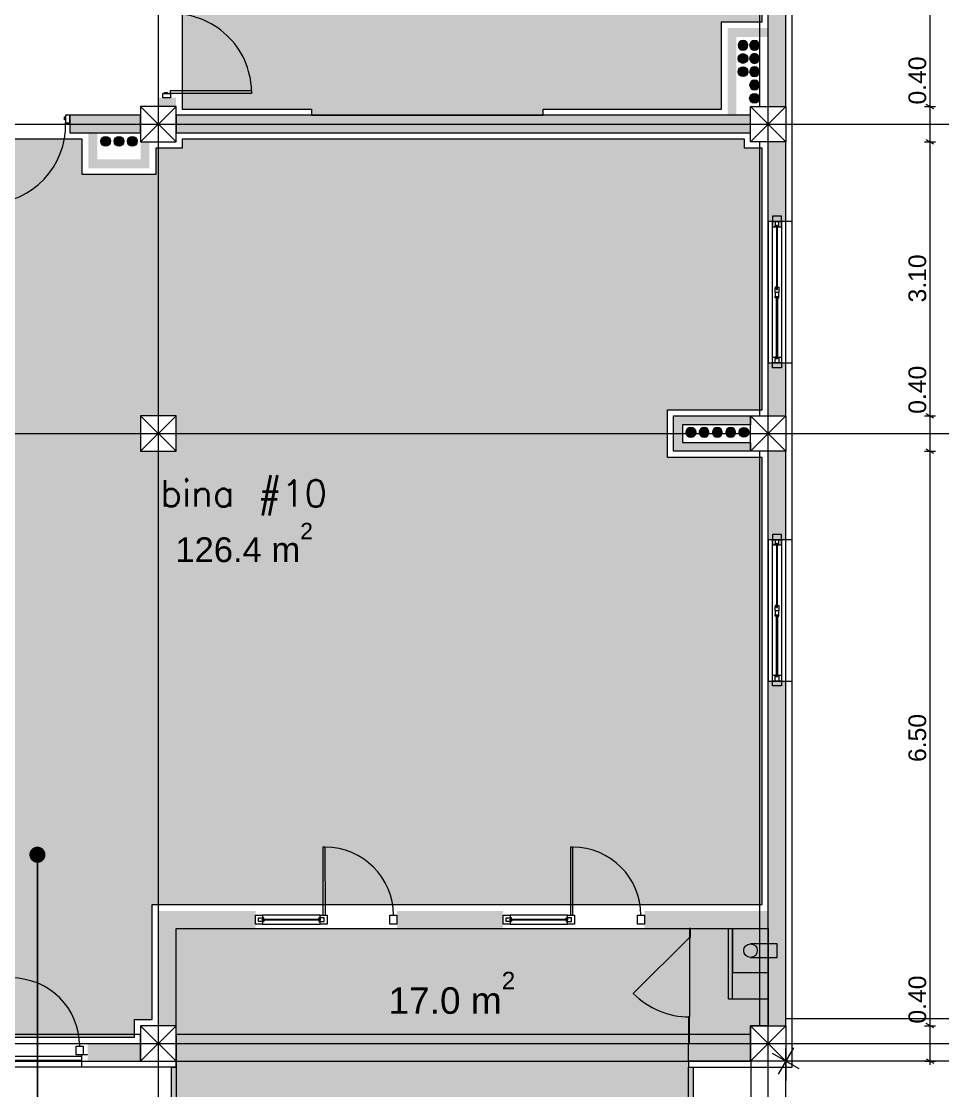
# Model space of a CAD drawing. Header units: millimetres. Extents: x 476244520 to 476657119, y 4620824743 to 4621446928.
# Drawn here: x 476423305 to 476433727, y 4621149259 to 4621161358 of the extents above; entities that cross this region are included whole.
import ezdxf

# ---------------------------------------------------------------- set-up
doc = ezdxf.new("R2010")
doc.units = ezdxf.units.MM
doc.header["$MEASUREMENT"] = 0
for name, color, linetype, lineweight in [('2D Drafting - General_Pen_No__1_Pen_No__7', 7, 'Continuous', 0), ('2D Drafting - General_Pen_No__1_Pen_No__7_Pen_No__7', 7, 'Continuous', 0), ('2D Drafting - General_Pen_No__250_Pen_No__7_Pen_No__250', 7, 'Continuous', 0), ('2D Drafting - General_Pen_No__250_Pen_No__7_Pen_No__7', 7, 'Continuous', 0), ('2D Drafting - General_Pen_No__7_Pen_No__250', 7, 'Continuous', 0), ('2D Drafting - General_Pen_No__7_Pen_No__7_Pen_No__7', 7, 'Continuous', 0), ('Annotation - Text_Pen_No__7_Pen_No__142', 142, 'Continuous', 0), ('Doors_Pen_No__7_Pen_No__7_Pen_No__7', 7, 'Continuous', 0), ('G-Anno-Nplt_Pen_No__142', 142, 'Continuous', 0), ('G-Anno-Nplt_Pen_No__151', 151, 'Continuous', 0), ('G-Anno-Nplt_Pen_No__255', 255, 'Continuous', 0), ('G-Anno-Nplt_Pen_No__4', 7, 'Continuous', 0), ('G-Anno-Nplt_Pen_No__7', 7, 'Continuous', 0), ('gegmebi_Pen_No__1_Pen_No__7', 7, 'Continuous', 0), ('kar-panjara_Pen_No__7_Pen_No__7_Pen_No__7', 7, 'Continuous', 0), ('New_2D Drafting - General_Pen_No__250_Pen_No__7_Pen_No__255', 255, 'Continuous', 0), ('New_2D Drafting - General_Pen_No__2_Pen_No__250', 7, 'Continuous', 0), ('New_reg_nak_Pen_No__250', 7, 'Continuous', 0), ('New_reg_nak_Pen_No__7', 7, 'Continuous', 0), ('New_Structural - Bearing_Pen_No__1', 1, 'Continuous', 0), ('New_Structural - Bearing_Pen_No__250', 7, 'Continuous', 0), ('shaxtebi da milebi_Pen_No__1_Pen_No__1_Pen_No__1', 1, 'Continuous', 0), ('shaxtebi da milebi_Pen_No__5_Pen_No__5_Pen_No__5', 5, 'Continuous', 0), ('zoma_Pen_No__1', 1, 'Continuous', 0), ('zoma_Pen_No__142', 142, 'Continuous', 0), ('zoma_Pen_No__5_Pen_No__5', 5, 'Continuous', 0)]:
    doc.layers.add(name, color=color, linetype=linetype, lineweight=lineweight)
doc.layers.add('shaxtebi da milebi_Pen_No__5_Pen_No__250_Pen_No__252', color=7, linetype='Continuous', lineweight=0, true_color=0x666666)
doc.layers.add('shaxtebi da milebi_Pen_No__5_Pen_No__5_Pen_No__252', color=7, linetype='Continuous', lineweight=0, true_color=0x666666)
doc.layers.add('zoma', color=7, linetype='Continuous')
doc.styles.add('GENERATED_STYLE_1', font='arial.ttf')
doc.styles.add('GENERATED_STYLE_2', font='arial.ttf')
doc.linetypes.add('Break', pattern='A,0,[1,A-4 бѓЎбѓђбѓ®бѓљбѓ\x98 - nikas1.Shx,S=15.679026,R=0,X=0,Y=0],-1975.557214,0', length=1975.557214)
doc.dimstyles.new('GENERATED_STYLE__1', dxfattribs={"dimtxt": 200, "dimasz": 64.421331, "dimexe": 0.18, "dimexo": 3, "dimgap": 0.09, "dimtad": 1, "dimtih": 1, "dimtoh": 1, "dimlfac": 0.001, "dimzin": 0, "dimdsep": 46, "dimtxsty": 'GENERATED_STYLE_2', "dimblk": 'ARROWHEAD_2', "dimblk1": 'ARROWHEAD_2', "dimblk2": 'ARROWHEAD_2', "dimcen": 0.09, "dimclrd": 142, "dimclre": 142, "dimclrt": 142, "dimadec": 0, "dimazin": 0, "dimtfac": 1, "dimtdec": 4, "dimtmove": 0, "dimatfit": 3, "dimfxl": 1, "dimtolj": 1, "dimtzin": 0, "dimarcsym": 0})
doc.dimstyles.new('GENERATED_STYLE__18', dxfattribs={"dimtxt": 0.18, "dimasz": 364.8, "dimexe": 0.18, "dimexo": 0.0625, "dimgap": 0.09, "dimtad": 0, "dimtih": 1, "dimtoh": 1, "dimdec": 4, "dimzin": 0, "dimdsep": 46, "dimcen": 0.09, "dimadec": 0, "dimazin": 0, "dimtfac": 1, "dimtdec": 4, "dimtmove": 0, "dimatfit": 3, "dimldrblk": 'ARROWHEAD_11', "dimfxl": 1, "dimtolj": 1, "dimtzin": 0, "dimarcsym": 0})
doc.dimstyles.new('GENERATED_STYLE__6', dxfattribs={"dimtxt": 500, "dimasz": 228, "dimexe": 0.18, "dimexo": 3, "dimgap": 0.09, "dimtad": 1, "dimlfac": 0.001, "dimzin": 0, "dimdsep": 46, "dimtxsty": 'GENERATED_STYLE_2', "dimblk": 'ARROWHEAD_2', "dimblk1": 'ARROWHEAD_2', "dimblk2": 'ARROWHEAD_2', "dimcen": 0.09, "dimclrd": 1, "dimclre": 1, "dimclrt": 1, "dimadec": 0, "dimazin": 0, "dimtfac": 1, "dimtdec": 4, "dimtmove": 2, "dimatfit": 3, "dimfxl": 1, "dimtolj": 1, "dimtzin": 0, "dimarcsym": 0})
doc.dimstyles.new('GENERATED_STYLE__8', dxfattribs={"dimtxt": 200, "dimasz": 64.421331, "dimexe": 0.18, "dimexo": 3, "dimgap": 0.09, "dimtad": 1, "dimlfac": 0.001, "dimzin": 0, "dimdsep": 46, "dimtxsty": 'GENERATED_STYLE_2', "dimblk": 'ARROWHEAD_2', "dimblk1": 'ARROWHEAD_2', "dimblk2": 'ARROWHEAD_2', "dimcen": 0.09, "dimclrd": 142, "dimclre": 142, "dimclrt": 142, "dimadec": 0, "dimazin": 0, "dimtfac": 1, "dimtdec": 4, "dimtmove": 0, "dimatfit": 3, "dimfxl": 1, "dimtolj": 1, "dimtzin": 0, "dimarcsym": 0})

# ---------------------------------------------------------------- blocks, each defined once
blk = doc.blocks.new('*D62', base_point=(476844527, 4621385791))
at = {"layer": 'zoma_Pen_No__142', "color": 142, "linetype": 'Continuous', "lineweight": 0, "transparency": 16777216}
for p, q in [((476418656, 4621188590), (476418656, 4621188717)), ((476425156, 4621188590), (476425156, 4621188717)), ((476418680, 4621188696), (476418631, 4621188611)), ((476418656, 4621188653), (476425156, 4621188653)), ((476425180, 4621188696), (476425131, 4621188611))]:
    blk.add_line(p, q, dxfattribs=at)
at = {"layer": 'zoma_Pen_No__142', "color": 142, "lineweight": 0, "transparency": 16777216, "char_height": 200, "attachment_point": 7, "style": 'GENERATED_STYLE_2'}
for s, insert in [('\\A1;{\\pql;\\fArial CYR|b0|i0|c204|p34;6.50}', (476421640, 4621188693)), ('\\A1;{\\pql;\\fArial CYR|b0|i0|c204|p34;0.40}', (476424599, 4621188693))]:
    blk.add_mtext(s, dxfattribs=dict(at, insert=insert))
blk = doc.blocks.new('ARROWHEAD_2')
at = {"color": 0, "linetype": 'Continuous', "lineweight": 0}
for p, q in [((-0.378, -0.655), (0.378, 0.655)), ((0, 0), (-1, 0))]:
    blk.add_line(p, q, dxfattribs=at)
blk = doc.blocks.new('*D63', base_point=(476844527, 4621385791))
at = {"layer": 'zoma_Pen_No__142', "color": 142, "linetype": 'Continuous', "lineweight": 0, "transparency": 16777216}
for p, q in [((476425156, 4621188590), (476425156, 4621188717)), ((476425556, 4621188590), (476425556, 4621188717)), ((476425180, 4621188696), (476425131, 4621188611)), ((476425156, 4621188653), (476425556, 4621188653)), ((476425580, 4621188696), (476425531, 4621188611))]:
    blk.add_line(p, q, dxfattribs=at)
blk = doc.blocks.new('*D64', base_point=(476844527, 4621385791))
at = {"layer": 'zoma_Pen_No__142', "color": 142, "linetype": 'Continuous', "lineweight": 0, "transparency": 16777216}
for p, q in [((476425556, 4621188590), (476425556, 4621188717)), ((476432056, 4621188590), (476432056, 4621188717)), ((476425580, 4621188696), (476425531, 4621188611)), ((476425556, 4621188653), (476432056, 4621188653)), ((476432080, 4621188696), (476432031, 4621188611))]:
    blk.add_line(p, q, dxfattribs=at)
at = {"layer": 'zoma_Pen_No__142', "color": 142, "lineweight": 0, "transparency": 16777216, "char_height": 200, "attachment_point": 7, "style": 'GENERATED_STYLE_2'}
for s, insert in [('\\A1;{\\pql;\\fArial CYR|b0|i0|c204|p34;6.50}', (476428540, 4621188693)), ('\\A1;{\\pql;\\fArial CYR|b0|i0|c204|p34;0.40}', (476431499, 4621188693))]:
    blk.add_mtext(s, dxfattribs=dict(at, insert=insert))
blk = doc.blocks.new('*D65', base_point=(476844527, 4621385791))
at = {"layer": 'zoma_Pen_No__142', "color": 142, "linetype": 'Continuous', "lineweight": 0, "transparency": 16777216}
for p, q in [((476432056, 4621188590), (476432056, 4621188717)), ((476432456, 4621188590), (476432456, 4621188717)), ((476432080, 4621188696), (476432031, 4621188611)), ((476432056, 4621188653), (476432456, 4621188653)), ((476432431, 4621188611), (476432480, 4621188696)), ((476432456, 4621188653), (476432497, 4621188653))]:
    blk.add_line(p, q, dxfattribs=at)
blk = doc.blocks.new('*D442', base_point=(476844527, 4621385791))
at = {"layer": 'zoma_Pen_No__142', "color": 142, "linetype": 'Continuous', "lineweight": 0, "transparency": 16777216}
for p, q in [((476418154, 4621127847), (476418154, 4621127974)), ((476424654, 4621127847), (476424654, 4621127974)), ((476418179, 4621127952), (476418130, 4621127868)), ((476418154, 4621127910), (476424654, 4621127910)), ((476424679, 4621127952), (476424630, 4621127868))]:
    blk.add_line(p, q, dxfattribs=at)
at = {"layer": 'zoma_Pen_No__142', "color": 142, "lineweight": 0, "transparency": 16777216, "char_height": 200, "attachment_point": 7, "style": 'GENERATED_STYLE_2'}
for s, insert in [('\\A1;{\\pql;\\fArial CYR|b0|i0|c204|p34;6.50}', (476421138, 4621127950)), ('\\A1;{\\pql;\\fArial CYR|b0|i0|c204|p34;0.40}', (476424098, 4621127950))]:
    blk.add_mtext(s, dxfattribs=dict(at, insert=insert))
blk = doc.blocks.new('*D443', base_point=(476844527, 4621385791))
at = {"layer": 'zoma_Pen_No__142', "color": 142, "linetype": 'Continuous', "lineweight": 0, "transparency": 16777216}
for p, q in [((476424654, 4621127847), (476424654, 4621127974)), ((476425054, 4621127847), (476425054, 4621127974)), ((476424679, 4621127952), (476424630, 4621127868)), ((476424654, 4621127910), (476425054, 4621127910)), ((476425079, 4621127952), (476425030, 4621127868))]:
    blk.add_line(p, q, dxfattribs=at)
blk = doc.blocks.new('*D444', base_point=(476844527, 4621385791))
at = {"layer": 'zoma_Pen_No__142', "color": 142, "linetype": 'Continuous', "lineweight": 0, "transparency": 16777216}
for p, q in [((476425054, 4621127847), (476425054, 4621127974)), ((476431554, 4621127847), (476431554, 4621127974)), ((476425079, 4621127952), (476425030, 4621127868)), ((476425054, 4621127910), (476431554, 4621127910)), ((476431579, 4621127952), (476431530, 4621127868))]:
    blk.add_line(p, q, dxfattribs=at)
at = {"layer": 'zoma_Pen_No__142', "color": 142, "lineweight": 0, "transparency": 16777216, "char_height": 200, "attachment_point": 7, "style": 'GENERATED_STYLE_2'}
for s, insert in [('\\A1;{\\pql;\\fArial CYR|b0|i0|c204|p34;6.50}', (476428038, 4621127950)), ('\\A1;{\\pql;\\fArial CYR|b0|i0|c204|p34;0.40}', (476430998, 4621127950))]:
    blk.add_mtext(s, dxfattribs=dict(at, insert=insert))
blk = doc.blocks.new('*D445', base_point=(476844527, 4621385791))
at = {"layer": 'zoma_Pen_No__142', "color": 142, "linetype": 'Continuous', "lineweight": 0, "transparency": 16777216}
for p, q in [((476431554, 4621127847), (476431554, 4621127974)), ((476431954, 4621127847), (476431954, 4621127974)), ((476431579, 4621127952), (476431530, 4621127868)), ((476431554, 4621127910), (476431954, 4621127910)), ((476431930, 4621127868), (476431979, 4621127952)), ((476431954, 4621127910), (476431996, 4621127910))]:
    blk.add_line(p, q, dxfattribs=at)
blk = doc.blocks.new('*D529', base_point=(476844527, 4621385791))
at = {"layer": 'zoma_Pen_No__142', "color": 142, "linetype": 'Continuous', "lineweight": 0, "transparency": 16777216}
for p, q in [((476433521, 4621166893), (476433648, 4621166893)), ((476433627, 4621166868), (476433542, 4621166917)), ((476433584, 4621166893), (476433584, 4621160393)), ((476433627, 4621160368), (476433542, 4621160417)), ((476433521, 4621160393), (476433648, 4621160393))]:
    blk.add_line(p, q, dxfattribs=at)
at = {"layer": 'zoma_Pen_No__142', "color": 142, "lineweight": 0, "transparency": 16777216, "char_height": 200, "attachment_point": 7, "rotation": 90, "style": 'GENERATED_STYLE_2'}
for s, insert in [('\\A1;{\\pql;\\fArial CYR|b0|i0|c204|p34;6.50}', (476433544, 4621163377)), ('\\A1;{\\pql;\\fArial CYR|b0|i0|c204|p34;0.40}', (476433544, 4621160417))]:
    blk.add_mtext(s, dxfattribs=dict(at, insert=insert))
blk = doc.blocks.new('*D530', base_point=(476844527, 4621385791))
at = {"layer": 'zoma_Pen_No__142', "color": 142, "linetype": 'Continuous', "lineweight": 0, "transparency": 16777216}
for p, q in [((476433627, 4621160368), (476433542, 4621160417)), ((476433521, 4621160393), (476433648, 4621160393)), ((476433584, 4621160393), (476433584, 4621159993)), ((476433521, 4621159993), (476433648, 4621159993)), ((476433627, 4621159968), (476433542, 4621160017))]:
    blk.add_line(p, q, dxfattribs=at)
blk = doc.blocks.new('*D531', base_point=(476844527, 4621385791))
at = {"layer": 'zoma_Pen_No__142', "color": 142, "linetype": 'Continuous', "lineweight": 0, "transparency": 16777216}
for p, q in [((476433521, 4621159993), (476433648, 4621159993)), ((476433627, 4621159968), (476433542, 4621160017)), ((476433584, 4621159993), (476433584, 4621156893)), ((476433521, 4621156893), (476433648, 4621156893)), ((476433627, 4621156868), (476433542, 4621156917))]:
    blk.add_line(p, q, dxfattribs=at)
at = {"layer": 'zoma_Pen_No__142', "color": 142, "lineweight": 0, "transparency": 16777216, "char_height": 200, "attachment_point": 7, "rotation": 90, "style": 'GENERATED_STYLE_2'}
for s, insert in [('\\A1;{\\pql;\\fArial CYR|b0|i0|c204|p34;3.10}', (476433544, 4621158177)), ('\\A1;{\\pql;\\fArial CYR|b0|i0|c204|p34;0.40}', (476433544, 4621156917))]:
    blk.add_mtext(s, dxfattribs=dict(at, insert=insert))
blk = doc.blocks.new('*D532', base_point=(476844527, 4621385791))
at = {"layer": 'zoma_Pen_No__142', "color": 142, "linetype": 'Continuous', "lineweight": 0, "transparency": 16777216}
for p, q in [((476433521, 4621156893), (476433648, 4621156893)), ((476433627, 4621156868), (476433542, 4621156917)), ((476433584, 4621156893), (476433584, 4621156493)), ((476433521, 4621156493), (476433648, 4621156493)), ((476433627, 4621156468), (476433542, 4621156517))]:
    blk.add_line(p, q, dxfattribs=at)
blk = doc.blocks.new('*D533', base_point=(476844527, 4621385791))
at = {"layer": 'zoma_Pen_No__142', "color": 142, "linetype": 'Continuous', "lineweight": 0, "transparency": 16777216}
for p, q in [((476433521, 4621156493), (476433648, 4621156493)), ((476433627, 4621156468), (476433542, 4621156517)), ((476433584, 4621156493), (476433584, 4621149993)), ((476433521, 4621149993), (476433648, 4621149993)), ((476433627, 4621149968), (476433542, 4621150017))]:
    blk.add_line(p, q, dxfattribs=at)
at = {"layer": 'zoma_Pen_No__142', "color": 142, "lineweight": 0, "transparency": 16777216, "char_height": 200, "attachment_point": 7, "rotation": 90, "style": 'GENERATED_STYLE_2'}
for s, insert in [('\\A1;{\\pql;\\fArial CYR|b0|i0|c204|p34;6.50}', (476433544, 4621152977)), ('\\A1;{\\pql;\\fArial CYR|b0|i0|c204|p34;0.40}', (476433544, 4621150017))]:
    blk.add_mtext(s, dxfattribs=dict(at, insert=insert))
blk = doc.blocks.new('*D534', base_point=(476844527, 4621385791))
at = {"layer": 'zoma_Pen_No__142', "color": 142, "linetype": 'Continuous', "lineweight": 0, "transparency": 16777216}
for p, q in [((476433521, 4621149993), (476433648, 4621149993)), ((476433627, 4621149968), (476433542, 4621150017)), ((476433584, 4621149993), (476433584, 4621149593)), ((476433521, 4621149593), (476433648, 4621149593)), ((476433542, 4621149617), (476433627, 4621149568)), ((476433584, 4621149593), (476433584, 4621149551))]:
    blk.add_line(p, q, dxfattribs=at)
blk = doc.blocks.new('*D573', base_point=(476844527, 4621385791))
at = {"layer": 'zoma_Pen_No__1', "color": 1, "linetype": 'Continuous', "lineweight": 0, "transparency": 16777216}
for p, q in [((476432104, 4621149506), (476431804, 4621149679)), ((476431954, 4621149593), (476431954, 4621149740)), ((476432179, 4621149593), (476431729, 4621149593)), ((476431954, 4621143086), (476431954, 4621149593)), ((476431804, 4621143173), (476432104, 4621143000)), ((476432179, 4621143086), (476431729, 4621143086)), ((476431954, 4621142940), (476431954, 4621143086))]:
    blk.add_line(p, q, dxfattribs=at)
at = {"layer": 'zoma_Pen_No__1', "color": 1, "lineweight": 0, "transparency": 16777216, "insert": (476431854, 4621143554), "char_height": 500, "attachment_point": 7, "rotation": 90, "style": 'GENERATED_STYLE_2'}
blk.add_mtext('\\A1;{\\pql;\\fArial CYR|b0|i0|c204|p34;46.49}', dxfattribs=at)
blk = doc.blocks.new('*D576', base_point=(476844527, 4621385791))
at = {"layer": 'zoma_Pen_No__1', "color": 1, "linetype": 'Continuous', "lineweight": 0, "transparency": 16777216}
for p, q in [((476431954, 4621149818), (476431954, 4621149368)), ((476440529, 4621149818), (476440529, 4621149368)), ((476432041, 4621149743), (476431868, 4621149443)), ((476440442, 4621149443), (476440615, 4621149743)), ((476431954, 4621149593), (476431808, 4621149593)), ((476440529, 4621149593), (476431954, 4621149593)), ((476440675, 4621149593), (476440529, 4621149593))]:
    blk.add_line(p, q, dxfattribs=at)
at = {"layer": 'zoma_Pen_No__1', "color": 1, "lineweight": 0, "transparency": 16777216, "insert": (476437221, 4621149693), "char_height": 500, "attachment_point": 7, "style": 'GENERATED_STYLE_2'}
blk.add_mtext('\\A1;{\\pql;\\fArial CYR|b0|i0|c204|p34;59.10}', dxfattribs=at)
blk = doc.blocks.new('ARROWHEAD_11')
at = {"color": 0, "linetype": 'Continuous', "lineweight": 0}
blk.add_line((0, 0), (-1, 0), dxfattribs=at)
at = {"color": 0, "linetype": 'Continuous', "lineweight": 0, "const_width": 0.25, "flags": 128}
blk.add_lwpolyline([(-0.125, 0, 1), (0.125, 0, 1)], format="xyb", close=True, dxfattribs=at)

msp = doc.modelspace()

# ---------------------------------------------------------------- hatches: boundary and pattern name
at = {"layer": '2D Drafting - General_Pen_No__250_Pen_No__7_Pen_No__7', "linetype": 'Continuous', "lineweight": 0}
for points in [[(476431754.207, 4621166892.829), (476431954.207, 4621166892.829), (476431954.207, 4621160392.829), (476431754.207, 4621160392.829)], [(476431294.486, 4621161283.016), (476431294.486, 4621160296.086), (476431394.486, 4621160296.086), (476431394.486, 4621161182.829), (476431754.207, 4621161182.829), (476431754.207, 4621161283.016)], [(476425054.207, 4621160492.829), (476425054.207, 4621160392.829), (476424854.207, 4621160392.829), (476424854.207, 4621160492.829)], [(476424654.207, 4621160096.086), (476424654.207, 4621160296.086), (476423854.207, 4621160296.086), (476423854.207, 4621160096.086)], [(476431554.207, 4621160096.086), (476431554.207, 4621160296.086), (476425054.207, 4621160296.086), (476425054.207, 4621160096.086)], [(476424064.019, 4621159696.086), (476424654.207, 4621159696.086), (476424754.136, 4621159696.086), (476424754.136, 4621159992.829), (476424654.207, 4621159992.829), (476424654.207, 4621159796.086), (476424164.207, 4621159796.086), (476424164.207, 4621160096.086), (476424064.019, 4621160096.086)], [(476431754.207, 4621159992.829), (476431754.207, 4621159093.083), (476431954.207, 4621159093.083), (476431954.207, 4621159992.829)], [(476431754.207, 4621157493.082), (476431754.207, 4621156892.829), (476431954.207, 4621156892.829), (476431954.207, 4621157493.082)], [(476430784.207, 4621156892.829), (476431554.207, 4621156892.829), (476431554.207, 4621156793.13), (476430784.207, 4621156793.13), (476430784.207, 4621156592.829), (476431554.207, 4621156592.829), (476431554.207, 4621156492.829), (476430784.207, 4621156492.829), (476430684.019, 4621156492.829), (476430684.019, 4621156892.829)], [(476431754.207, 4621156492.829), (476431954.207, 4621156492.829), (476431954.207, 4621155492.829), (476431754.207, 4621155492.829)], [(476431754.207, 4621153892.827), (476431954.207, 4621153892.827), (476431954.207, 4621149992.829), (476431754.207, 4621149992.829)], [(476424854.207, 4621151292.829), (476425054.207, 4621151292.829), (476425054.207, 4621149992.829), (476424854.207, 4621149992.829)], [(476425054.207, 4621151092.829), (476425953.911, 4621151092.829), (476425953.911, 4621151292.829), (476425054.207, 4621151292.829)], [(476428754.207, 4621151092.829), (476427553.92, 4621151092.829), (476427553.92, 4621151292.829), (476428754.207, 4621151292.829)], [(476431754.207, 4621151092.829), (476430354.203, 4621151092.829), (476430354.203, 4621151292.829), (476431754.207, 4621151292.829)], [(476430864.219, 4621151092.829), (476430864.219, 4621150992.824), (476430874.219, 4621150992.824), (476430874.219, 4621151092.829)], [(476430854.207, 4621150092.825), (476430854.207, 4621149792.829), (476430864.207, 4621149792.829), (476430864.207, 4621150092.825)], [(476424054.217, 4621149592.829), (476424054.217, 4621149792.829), (476424654.207, 4621149792.829), (476424654.207, 4621149592.829)], [(476431554.207, 4621149592.829), (476430854.206, 4621149592.829), (476430854.206, 4621149792.829), (476431554.207, 4621149792.829)]]:
    msp.add_hatch(color=7, dxfattribs=at).paths.add_polyline_path(points)
at = {"layer": 'G-Anno-Nplt_Pen_No__151', "linetype": 'Continuous', "lineweight": 0, "true_color": 0x1f2f3f}
msp.add_hatch(color=169, dxfattribs=at).paths.add_polyline_path([(476425124.207, 4621166822.829), (476425124.207, 4621160366.086), (476426585.533, 4621160366.086), (476426585.533, 4621160296.086), (476429209.947, 4621160296.086), (476429209.947, 4621160366.086), (476431224.486, 4621160366.086), (476431224.486, 4621161353.016), (476431684.207, 4621161353.016), (476431684.207, 4621165922.829), (476428184.026, 4621165922.829), (476428184.026, 4621167022.829), (476425124.207, 4621167022.829)])
h = msp.add_hatch(color=169, dxfattribs=at)
h.paths.add_polyline_path([(476418054.207, 4621155352.04), (476418124.207, 4621155352.04), (476418124.207, 4621150062.829), (476418224.207, 4621150062.829), (476418224.207, 4621149862.829), (476424584.207, 4621149862.829), (476424584.207, 4621150062.829), (476424784.207, 4621150062.829), (476424784.207, 4621151362.829), (476431684.207, 4621151362.829), (476431684.207, 4621156422.828), (476430614.019, 4621156422.828), (476430614.019, 4621156962.829), (476431684.207, 4621156962.829), (476431684.207, 4621159922.829), (476431484.207, 4621159922.829), (476431484.207, 4621160026.086), (476425124.207, 4621160026.086), (476425124.207, 4621159922.829), (476424824.137, 4621159922.829), (476424824.137, 4621159626.086), (476423994.019, 4621159626.086), (476423994.019, 4621160026.086), (476420800.56, 4621160026.086), (476420800.56, 4621160096.086), (476419044.395, 4621160096.086), (476419044.395, 4621159696.086), (476418054.207, 4621159696.086), (476418054.207, 4621156892.829), (476418154.207, 4621156892.829), (476418154.207, 4621156492.829), (476418054.207, 4621156492.829)])
h.paths.add_polyline_path([(476424654.207, 4621156492.829), (476425054.207, 4621156492.829), (476425054.207, 4621156892.829), (476424654.207, 4621156892.829)], flags=0)
at = {"layer": 'G-Anno-Nplt_Pen_No__255', "linetype": 'Continuous', "lineweight": 0, "true_color": 0x3f3f3f}
msp.add_hatch(color=250, dxfattribs=at).paths.add_polyline_path([(476425004.207, 4621148392.845), (476425004.207, 4621149522.829), (476425054.207, 4621149522.829), (476425054.207, 4621151092.829), (476431754.207, 4621151092.829), (476431754.207, 4621149992.829), (476431554.207, 4621149992.829), (476431554.207, 4621149592.829), (476430904.207, 4621149592.829), (476430854.207, 4621149592.829), (476430854.207, 4621149522.839), (476430904.207, 4621149522.839), (476430904.207, 4621148392.895)])
at = {"layer": 'New_2D Drafting - General_Pen_No__250_Pen_No__7_Pen_No__255', "linetype": 'Continuous', "lineweight": 0}
for points in [[(476431754.207, 4621151092.829), (476431304.207, 4621151092.829), (476431304.207, 4621150292.829), (476431754.207, 4621150292.829)], [(476431354.212, 4621151092.829), (476431354.216, 4621150592.829), (476431754.212, 4621150592.832), (476431754.21, 4621150765.817), (476431854.213, 4621150765.818), (476431854.212, 4621150919.844), (476431754.209, 4621150919.843), (476431754.207, 4621151092.832)]]:
    msp.add_hatch(color=255, dxfattribs=at).paths.add_polyline_path(points)
at = {"layer": 'shaxtebi da milebi_Pen_No__1_Pen_No__1_Pen_No__1', "linetype": 'Continuous', "lineweight": 0}
for points in [[(476431599.207, 4621160542.829, 1), (476431599.207, 4621160432.829, 1)], [(476424504.207, 4621160001.087, 1), (476424614.207, 4621160001.087, 1)], [(476431424.207, 4621156707.705, 1), (476431534.207, 4621156707.705, 1)]]:
    msp.add_hatch(color=1, dxfattribs=at).paths.add_polyline_path(points)
at = {"layer": 'shaxtebi da milebi_Pen_No__5_Pen_No__5_Pen_No__252', "linetype": 'Continuous', "lineweight": 0, "true_color": 0x666666}
for points in [[(476431469.207, 4621160992.606, -1), (476431469.207, 4621160882.606, -1)], [(476431469.207, 4621160842.606, -1), (476431469.207, 4621160732.606, -1)], [(476430934.207, 4621156707.705, -1), (476430824.207, 4621156707.705, -1)]]:
    msp.add_hatch(color=251, dxfattribs=at).paths.add_polyline_path(points)
at = {"layer": 'shaxtebi da milebi_Pen_No__5_Pen_No__5_Pen_No__5', "linetype": 'Continuous', "lineweight": 0}
for points in [[(476431414.207, 4621161087.829, 1), (476431524.207, 4621161087.829, 1)], [(476431544.207, 4621161087.829, 1), (476431654.207, 4621161087.829, 1)], [(476431544.207, 4621160937.829, 1), (476431654.207, 4621160937.829, 1)], [(476431544.207, 4621160787.829, 1), (476431654.207, 4621160787.829, 1)], [(476431544.207, 4621160637.829, 1), (476431654.207, 4621160637.829, 1)], [(476424204.207, 4621160001.087, -1), (476424314.207, 4621160001.087, -1)], [(476424354.207, 4621160001.087, -1), (476424464.207, 4621160001.087, -1)], [(476430974.207, 4621156707.705, 1), (476431084.207, 4621156707.705, 1)], [(476431124.207, 4621156707.705, 1), (476431234.207, 4621156707.705, 1)], [(476431274.207, 4621156707.705, 1), (476431384.207, 4621156707.705, 1)]]:
    msp.add_hatch(color=5, dxfattribs=at).paths.add_polyline_path(points)

# ---------------------------------------------------------------- linework, layer by layer
at = {"layer": '2D Drafting - General_Pen_No__1_Pen_No__7', "color": 7, "linetype": 'Continuous', "lineweight": 0}
for p, q in [((476425054.207, 4621159992.829), (476424654.207, 4621160392.829)), ((476424654.207, 4621159992.829), (476425054.207, 4621160392.829)), ((476431954.207, 4621159992.829), (476431554.207, 4621160392.829)), ((476431554.207, 4621159992.829), (476431954.207, 4621160392.829)), ((476425054.207, 4621156492.829), (476424654.207, 4621156892.829)), ((476424654.207, 4621156492.829), (476425054.207, 4621156892.829)), ((476431954.207, 4621156492.829), (476431554.207, 4621156892.829)), ((476431554.207, 4621156492.829), (476431954.207, 4621156892.829)), ((476425054.207, 4621149592.829), (476424654.207, 4621149992.829)), ((476424654.207, 4621149592.829), (476425054.207, 4621149992.829)), ((476431954.207, 4621149592.829), (476431554.207, 4621149992.829)), ((476431554.207, 4621149592.829), (476431954.207, 4621149992.829))]:
    msp.add_line(p, q, dxfattribs=at)
at = {"layer": '2D Drafting - General_Pen_No__1_Pen_No__7', "color": 7, "linetype": 'Continuous', "lineweight": 0, "flags": 128}
for points in [[(476431954.207, 4621160392.829), (476431954.207, 4621166892.829), (476431654.207, 4621166892.829), (476431654.207, 4621160392.829)], [(476424654.207, 4621159992.829), (476425054.207, 4621159992.829), (476425054.207, 4621160392.829), (476424654.207, 4621160392.829)], [(476431954.207, 4621159992.829), (476431554.207, 4621159992.829), (476431554.207, 4621160392.829), (476431954.207, 4621160392.829)], [(476431954.207, 4621156892.829), (476431954.207, 4621159992.829), (476431654.207, 4621159992.829), (476431654.207, 4621156892.829)], [(476424654.207, 4621156492.829), (476425054.207, 4621156492.829), (476425054.207, 4621156892.829), (476424654.207, 4621156892.829)], [(476431954.207, 4621156492.829), (476431554.207, 4621156492.829), (476431554.207, 4621156892.829), (476431954.207, 4621156892.829)], [(476431954.207, 4621149992.829), (476431954.207, 4621156492.829), (476431654.207, 4621156492.829), (476431654.207, 4621149992.829)], [(476424654.207, 4621149592.829), (476425054.207, 4621149592.829), (476425054.207, 4621149992.829), (476424654.207, 4621149992.829)], [(476431954.207, 4621149592.829), (476431554.207, 4621149592.829), (476431554.207, 4621149992.829), (476431954.207, 4621149992.829)], [(476418154.207, 4621149592.829), (476424654.207, 4621149592.829), (476424654.207, 4621149892.829), (476418154.207, 4621149892.829)], [(476425054.207, 4621149592.829), (476431554.207, 4621149592.829), (476431554.207, 4621149892.829), (476425054.207, 4621149892.829)]]:
    msp.add_lwpolyline(points, close=True, dxfattribs=at)
at = {"layer": '2D Drafting - General_Pen_No__1_Pen_No__7_Pen_No__7', "color": 7, "linetype": 'Continuous', "lineweight": 0}
for centre, start, end in [((476425015.959, 4621160550.551), 1.603806, 91.603806), ((476422911.929, 4621160186.42), 271.603806, 1.603806)]:
    msp.add_arc(centre, 893.239, start, end, dxfattribs=at)
at = {"layer": '2D Drafting - General_Pen_No__250_Pen_No__7_Pen_No__250', "color": 7, "linetype": 'Continuous', "lineweight": 0, "flags": 128}
for points in [[(476430784.207, 4621156892.829), (476431554.207, 4621156892.829), (476431554.207, 4621156793.13), (476430784.207, 4621156793.13), (476430784.207, 4621156592.829), (476431554.207, 4621156592.829), (476431554.207, 4621156492.829), (476430784.207, 4621156492.829), (476430684.019, 4621156492.829), (476430684.019, 4621156892.829)], [(476430864.219, 4621151092.829), (476430864.219, 4621150992.824), (476430874.219, 4621150992.824), (476430874.219, 4621151092.829)], [(476430854.207, 4621150092.825), (476430854.207, 4621149792.829), (476430864.207, 4621149792.829), (476430864.207, 4621150092.825)], [(476431554.207, 4621149592.829), (476430854.206, 4621149592.829), (476430854.206, 4621149792.829), (476431554.207, 4621149792.829)]]:
    msp.add_lwpolyline(points, close=True, dxfattribs=at)
at = {"layer": '2D Drafting - General_Pen_No__250_Pen_No__7_Pen_No__7', "color": 7, "linetype": 'Continuous', "lineweight": 0, "flags": 128}
for points in [[(476424654.207, 4621160096.086), (476424654.207, 4621160296.086), (476423854.207, 4621160296.086), (476423854.207, 4621160096.086)], [(476431554.207, 4621160096.086), (476431554.207, 4621160296.086), (476425054.207, 4621160296.086), (476425054.207, 4621160096.086)]]:
    msp.add_lwpolyline(points, close=True, dxfattribs=at)
at = {"layer": '2D Drafting - General_Pen_No__7_Pen_No__250', "color": 7, "linetype": 'Continuous', "lineweight": 0, "flags": 128}
msp.add_lwpolyline([(476424054.217, 4621149663.151), (476423984.202, 4621149663.153), (476423984.209, 4621149523.024)], dxfattribs=at)
at = {"layer": '2D Drafting - General_Pen_No__7_Pen_No__7_Pen_No__7', "color": 7, "linetype": 'Continuous', "lineweight": 0, "flags": 128}
for points in [[(476426033.92, 4621151142.743), (476426683.92, 4621151142.771), (476426683.916, 4621151242.711), (476426033.916, 4621151242.682)], [(476428834.207, 4621151142.866), (476429484.207, 4621151142.895), (476429484.203, 4621151242.834), (476428834.203, 4621151242.806)]]:
    msp.add_lwpolyline(points, close=True, dxfattribs=at)
at = {"layer": '2D Drafting - General_Pen_No__7_Pen_No__7_Pen_No__7', "color": 7, "linetype": 'Continuous', "lineweight": 0}
for centre in [(476426743.604, 4621151242.724), (476429543.892, 4621151242.847), (476423193.889, 4621149763.085)]:
    msp.add_arc(centre, 770.311, 0.005711, 90.0025313, dxfattribs=at)
at = {"layer": 'Doors_Pen_No__7_Pen_No__7_Pen_No__7', "color": 7, "linetype": 'Continuous', "lineweight": 0, "flags": 128}
for points in [[(476424906.293, 4621160492.829), (476424906.293, 4621160542.217), (476424990.959, 4621160542.217), (476424990.959, 4621160492.829)], [(476424924.293, 4621160542.217), (476424924.293, 4621160553.329), (476424957.626, 4621160553.329), (476424957.626, 4621160542.217)], [(476424990.959, 4621160542.217), (476424990.959, 4621160575.551), (476425908.848, 4621160575.551), (476425908.848, 4621160542.217)], [(476423793.707, 4621160278.086), (476423804.818, 4621160278.086), (476423804.818, 4621160244.753), (476423793.707, 4621160244.753)], [(476423854.207, 4621160296.086), (476423804.818, 4621160296.086), (476423804.818, 4621160211.42), (476423854.207, 4621160211.42)], [(476426716.938, 4621151242.722), (476426743.604, 4621151242.724), (476426743.57, 4621152013.035), (476426716.904, 4621152013.034)], [(476429517.225, 4621151242.846), (476429543.892, 4621151242.847), (476429543.858, 4621152013.158), (476429517.191, 4621152013.157)]]:
    msp.add_lwpolyline(points, close=True, dxfattribs=at)
at = {"layer": 'G-Anno-Nplt_Pen_No__4', "color": 7, "linetype": 'Continuous', "lineweight": 0, "flags": 128}
for points in [[(476425124.207, 4621166822.829), (476425124.207, 4621160366.086), (476426585.533, 4621160366.086), (476426585.533, 4621160296.086), (476429209.947, 4621160296.086), (476429209.947, 4621160366.086), (476431224.486, 4621160366.086), (476431224.486, 4621161353.016), (476431684.207, 4621161353.016), (476431684.207, 4621165922.829), (476428184.026, 4621165922.829), (476428184.026, 4621167022.829), (476425124.207, 4621167022.829)], [(476424654.207, 4621156492.829), (476425054.207, 4621156492.829), (476425054.207, 4621156892.829), (476424654.207, 4621156892.829)], [(476425004.207, 4621148392.845), (476425004.207, 4621149522.829), (476425054.207, 4621149522.829), (476425054.207, 4621151092.829), (476431754.207, 4621151092.829), (476431754.207, 4621149992.829), (476431554.207, 4621149992.829), (476431554.207, 4621149592.829), (476430904.207, 4621149592.829), (476430854.207, 4621149592.829), (476430854.207, 4621149522.839), (476430904.207, 4621149522.839), (476430904.207, 4621148392.895)]]:
    msp.add_lwpolyline(points, close=True, dxfattribs=at)
msp.add_lwpolyline([(476418224.207, 4621149862.829), (476424584.207, 4621149862.829), (476424584.207, 4621150062.829), (476424784.207, 4621150062.829), (476424784.207, 4621151362.829), (476431684.207, 4621151362.829), (476431684.207, 4621156422.828), (476430614.019, 4621156422.828), (476430614.019, 4621156962.829), (476431684.207, 4621156962.829), (476431684.207, 4621159922.829), (476431484.207, 4621159922.829), (476431484.207, 4621160026.086), (476425124.207, 4621160026.086), (476425124.207, 4621159922.829), (476424824.137, 4621159922.829), (476424824.137, 4621159626.086), (476423994.019, 4621159626.086), (476423994.019, 4621160026.086), (476420800.56, 4621160026.086)], dxfattribs=at)
at = {"layer": 'gegmebi_Pen_No__1_Pen_No__7', "color": 7, "linetype": 'Continuous', "lineweight": 0, "flags": 128}
for points in [[(476431754.21, 4621150765.817), (476431754.212, 4621150592.832), (476431354.216, 4621150592.829), (476431354.212, 4621151092.829), (476431754.207, 4621151092.832), (476431754.209, 4621150919.843)], [(476431554.212, 4621150765.816), (476431854.213, 4621150765.818), (476431854.212, 4621150919.844), (476431554.21, 4621150919.842)]]:
    msp.add_lwpolyline(points, dxfattribs=at)
at = {"layer": 'kar-panjara_Pen_No__7_Pen_No__7_Pen_No__7', "color": 7, "linetype": 'Continuous', "lineweight": 0, "flags": 128}
for points in [[(476431904.255, 4621159033.409), (476431904.255, 4621159153.409), (476431804.255, 4621159153.409), (476431804.255, 4621159033.409)], [(476431804.256, 4621157493.082), (476431804.312, 4621159093.083), (476431904.256, 4621159093.083), (476431904.201, 4621157493.082)], [(476431834.371, 4621159093.083), (476431834.371, 4621159048.083), (476431849.371, 4621159048.083), (476431859.371, 4621159048.083), (476431859.371, 4621159033.409), (476431874.371, 4621159033.409), (476431874.371, 4621159093.083)], [(476431834.371, 4621159033.409), (476431834.371, 4621159048.083), (476431849.371, 4621159048.083), (476431849.371, 4621159033.409)], [(476431849.371, 4621159048.083), (476431849.371, 4621158324.243), (476431859.371, 4621158324.243), (476431859.371, 4621159048.083)], [(476431834.371, 4621158288.512), (476431834.371, 4621158333.512), (476431849.371, 4621158333.512), (476431859.371, 4621158333.512), (476431859.371, 4621158348.512), (476431874.371, 4621158348.512), (476431874.371, 4621158288.512)], [(476431834.371, 4621158348.512), (476431834.371, 4621158333.512), (476431849.371, 4621158333.512), (476431849.371, 4621158348.512)], [(476431834.371, 4621158288.512), (476431834.371, 4621158243.512), (476431849.371, 4621158243.512), (476431859.371, 4621158243.512), (476431859.371, 4621158228.512), (476431874.371, 4621158228.512), (476431874.371, 4621158288.512)], [(476431834.371, 4621158228.512), (476431834.371, 4621158243.512), (476431849.371, 4621158243.512), (476431849.371, 4621158228.512)], [(476431849.371, 4621157543.512), (476431849.371, 4621158243.512), (476431859.371, 4621158243.512), (476431859.371, 4621157543.512)], [(476431904.255, 4621157558.512), (476431904.255, 4621157438.512), (476431804.255, 4621157438.512), (476431804.255, 4621157558.512)], [(476431834.371, 4621157493.082), (476431834.371, 4621157543.512), (476431849.371, 4621157543.512), (476431859.371, 4621157543.512), (476431859.371, 4621157558.512), (476431874.371, 4621157558.512), (476431874.371, 4621157493.082)], [(476431834.371, 4621157558.512), (476431834.371, 4621157543.512), (476431849.371, 4621157543.512), (476431849.371, 4621157558.512)], [(476431904.255, 4621155433.154), (476431904.255, 4621155553.154), (476431804.255, 4621155553.154), (476431804.255, 4621155433.154)], [(476431804.256, 4621153892.827), (476431804.312, 4621155492.829), (476431904.256, 4621155492.829), (476431904.201, 4621153892.827)], [(476431834.371, 4621155492.829), (476431834.371, 4621155447.829), (476431849.371, 4621155447.829), (476431859.371, 4621155447.829), (476431859.371, 4621155433.154), (476431874.371, 4621155433.154), (476431874.371, 4621155492.829)], [(476431834.371, 4621155433.154), (476431834.371, 4621155447.829), (476431849.371, 4621155447.829), (476431849.371, 4621155433.154)], [(476431849.371, 4621155447.829), (476431849.371, 4621154723.988), (476431859.371, 4621154723.988), (476431859.371, 4621155447.829)], [(476431834.371, 4621154688.257), (476431834.371, 4621154733.257), (476431849.371, 4621154733.257), (476431859.371, 4621154733.257), (476431859.371, 4621154748.257), (476431874.371, 4621154748.257), (476431874.371, 4621154688.257)], [(476431834.371, 4621154748.257), (476431834.371, 4621154733.257), (476431849.371, 4621154733.257), (476431849.371, 4621154748.257)], [(476431834.371, 4621154688.257), (476431834.371, 4621154643.257), (476431849.371, 4621154643.257), (476431859.371, 4621154643.257), (476431859.371, 4621154628.257), (476431874.371, 4621154628.257), (476431874.371, 4621154688.257)], [(476431834.371, 4621154628.257), (476431834.371, 4621154643.257), (476431849.371, 4621154643.257), (476431849.371, 4621154628.257)], [(476431849.371, 4621153943.257), (476431849.371, 4621154643.257), (476431859.371, 4621154643.257), (476431859.371, 4621153943.257)], [(476431904.255, 4621153958.257), (476431904.255, 4621153838.257), (476431804.255, 4621153838.257), (476431804.255, 4621153958.257)], [(476431834.371, 4621153892.827), (476431834.371, 4621153943.257), (476431849.371, 4621153943.257), (476431859.371, 4621153943.257), (476431859.371, 4621153958.257), (476431874.371, 4621153958.257), (476431874.371, 4621153892.827)], [(476431834.371, 4621153958.257), (476431834.371, 4621153943.257), (476431849.371, 4621153943.257), (476431849.371, 4621153958.257)], [(476426033.92, 4621151142.743), (476425953.92, 4621151142.739), (476425953.916, 4621151242.739), (476426033.916, 4621151242.743)], [(476425988.917, 4621151212.68), (476426033.917, 4621151212.682), (476426033.918, 4621151197.682), (476426033.918, 4621151187.682), (476426048.918, 4621151187.682), (476426048.919, 4621151172.682), (476425988.919, 4621151172.68)], [(476426048.917, 4621151212.682), (476426033.917, 4621151212.682), (476426033.918, 4621151197.682), (476426048.918, 4621151197.682)], [(476426668.917, 4621151212.71), (476426683.917, 4621151212.711), (476426683.918, 4621151197.711), (476426668.918, 4621151197.71)], [(476426728.917, 4621151212.713), (476426683.917, 4621151212.711), (476426683.918, 4621151197.711), (476426683.918, 4621151187.711), (476426668.918, 4621151187.71), (476426668.919, 4621151172.71), (476426728.919, 4621151172.713)], [(476426763.92, 4621151142.714), (476426683.92, 4621151142.711), (476426683.916, 4621151242.711), (476426763.916, 4621151242.714)], [(476427553.92, 4621151142.792), (476427473.92, 4621151142.788), (476427473.916, 4621151242.788), (476427553.916, 4621151242.792)], [(476428834.207, 4621151142.866), (476428754.207, 4621151142.863), (476428754.203, 4621151242.863), (476428834.203, 4621151242.866)], [(476428789.204, 4621151212.804), (476428834.204, 4621151212.806), (476428834.205, 4621151197.806), (476428834.205, 4621151187.806), (476428849.205, 4621151187.806), (476428849.206, 4621151172.806), (476428789.206, 4621151172.804)], [(476428849.204, 4621151212.806), (476428834.204, 4621151212.806), (476428834.205, 4621151197.806), (476428849.205, 4621151197.806)], [(476429469.204, 4621151212.834), (476429484.204, 4621151212.834), (476429484.205, 4621151197.834), (476429469.205, 4621151197.834)], [(476429529.204, 4621151212.836), (476429484.204, 4621151212.834), (476429484.205, 4621151197.834), (476429484.205, 4621151187.834), (476429469.205, 4621151187.834), (476429469.206, 4621151172.834), (476429529.206, 4621151172.836)], [(476429564.207, 4621151142.838), (476429484.207, 4621151142.834), (476429484.203, 4621151242.834), (476429564.203, 4621151242.838)], [(476430354.207, 4621151142.915), (476430274.207, 4621151142.912), (476430274.203, 4621151242.912), (476430354.203, 4621151242.915)], [(476426033.918, 4621151197.682), (476426683.918, 4621151197.711), (476426683.918, 4621151187.711), (476426033.918, 4621151187.682)], [(476428834.205, 4621151197.806), (476429484.205, 4621151197.834), (476429484.205, 4621151187.834), (476428834.205, 4621151187.806)], [(476424004.204, 4621149663.153), (476423924.204, 4621149663.149), (476423924.2, 4621149763.149), (476424004.2, 4621149763.153)]]:
    msp.add_lwpolyline(points, close=True, dxfattribs=at)
at = {"layer": 'New_reg_nak_Pen_No__250', "color": 7, "linetype": 'Continuous', "lineweight": 0}
for p, q in [((476431349.685, 4621150292.829), (476431349.685, 4621151092.829)), ((476430864.207, 4621150992.824), (476430864.207, 4621150092.825))]:
    msp.add_line(p, q, dxfattribs=at)
at = {"layer": 'New_reg_nak_Pen_No__250', "color": 7, "linetype": 'Continuous', "lineweight": 0, "flags": 128}
for points in [[(476431754.207, 4621151092.829), (476431754.207, 4621150292.829), (476431304.207, 4621150292.829), (476431304.207, 4621151092.829)], [(476423984.203, 4621149649.089), (476423984.203, 4621149599.142), (476422424.232, 4621149599.142), (476422424.232, 4621149649.089)], [(476430904.207, 4621148392.88), (476425004.207, 4621148392.88), (476425004.207, 4621149522.829), (476425054.207, 4621149522.829), (476425054.207, 4621148442.88), (476430854.207, 4621148442.88), (476430854.207, 4621149522.839), (476430904.207, 4621149522.839)]]:
    msp.add_lwpolyline(points, close=True, dxfattribs=at)
at = {"layer": 'New_reg_nak_Pen_No__250', "color": 7, "linetype": 'Continuous', "lineweight": 0}
msp.add_circle((476431554.212, 4621150842.829), 77.013, dxfattribs=at)
at = {"layer": 'New_reg_nak_Pen_No__7', "color": 7, "linetype": 'Continuous', "lineweight": 0, "flags": 128}
for points in [[(476430854.207, 4621149592.835), (476430854.206, 4621149522.839), (476432024.268, 4621149522.829), (476432024.107, 4621167362.829), (476431554.206, 4621167362.824), (476431554.207, 4621167292.829)], [(476425054.207, 4621149592.829), (476425054.207, 4621149522.829), (476417754.207, 4621149522.829), (476417754.207, 4621149592.829)]]:
    msp.add_lwpolyline(points, dxfattribs=at)
for points in [[(476431754.229, 4621157493.082), (476432024.251, 4621157493.082), (476432024.251, 4621159093.083), (476431754.229, 4621159093.083)], [(476431754.229, 4621153892.827), (476432024.251, 4621153892.827), (476432024.251, 4621155492.829), (476431754.229, 4621155492.829)]]:
    msp.add_lwpolyline(points, close=True, dxfattribs=at)
at = {"layer": 'New_Structural - Bearing_Pen_No__1', "color": 1, "linetype": 'Break', "lineweight": 0}
for p, q in [((476440528.719, 4621150071.18), (476431955.829, 4621150071.18)), ((476431563.057, 4621143086.215), (476431563.057, 4621149592.829))]:
    msp.add_line(p, q, dxfattribs=at)
at = {"layer": 'New_Structural - Bearing_Pen_No__250', "color": 7, "linetype": 'Continuous', "lineweight": 0}
msp.add_line((476430864.219, 4621150992.825), (476430227.819, 4621150356.426), dxfattribs=at)
msp.add_arc((476430864.207, 4621150992.813), 899.988, 225, 270, dxfattribs=at)
at = {"layer": 'shaxtebi da milebi_Pen_No__1_Pen_No__1_Pen_No__1', "color": 1, "linetype": 'Continuous', "lineweight": 0, "flags": 128}
for points in [[(476431599.207, 4621160542.829, -1), (476431599.207, 4621160432.829, -1)], [(476424504.207, 4621160001.087, -1), (476424614.207, 4621160001.087, -1)], [(476431424.207, 4621156707.705, -1), (476431534.207, 4621156707.705, -1)]]:
    msp.add_lwpolyline(points, format="xyb", close=True, dxfattribs=at)
at = {"layer": 'shaxtebi da milebi_Pen_No__5_Pen_No__250_Pen_No__252', "color": 251, "linetype": 'Continuous', "lineweight": 0, "true_color": 0x666666, "flags": 128}
msp.add_lwpolyline([(476430934.207, 4621156707.705, 1), (476430824.207, 4621156707.705, 1)], format="xyb", close=True, dxfattribs=at)
at = {"layer": 'shaxtebi da milebi_Pen_No__5_Pen_No__5_Pen_No__252', "color": 251, "linetype": 'Continuous', "lineweight": 0, "true_color": 0x666666, "flags": 128}
for points in [[(476431469.207, 4621160992.606, -1), (476431469.207, 4621160882.606, -1)], [(476431469.207, 4621160842.606, -1), (476431469.207, 4621160732.606, -1)], [(476430934.207, 4621156707.705, -1), (476430824.207, 4621156707.705, -1)]]:
    msp.add_lwpolyline(points, format="xyb", close=True, dxfattribs=at)
at = {"layer": 'shaxtebi da milebi_Pen_No__5_Pen_No__5_Pen_No__5', "color": 5, "linetype": 'Continuous', "lineweight": 0, "flags": 128}
for points in [[(476431414.207, 4621161087.829, 1), (476431524.207, 4621161087.829, 1)], [(476431544.207, 4621161087.829, 1), (476431654.207, 4621161087.829, 1)], [(476431544.207, 4621160937.829, 1), (476431654.207, 4621160937.829, 1)], [(476431544.207, 4621160787.829, 1), (476431654.207, 4621160787.829, 1)], [(476431544.207, 4621160637.829, 1), (476431654.207, 4621160637.829, 1)], [(476424204.207, 4621160001.087, -1), (476424314.207, 4621160001.087, -1)], [(476424354.207, 4621160001.087, -1), (476424464.207, 4621160001.087, -1)], [(476430974.207, 4621156707.705, 1), (476431084.207, 4621156707.705, 1)], [(476431124.207, 4621156707.705, 1), (476431234.207, 4621156707.705, 1)], [(476431274.207, 4621156707.705, 1), (476431384.207, 4621156707.705, 1)]]:
    msp.add_lwpolyline(points, format="xyb", close=True, dxfattribs=at)
at = {"layer": 'zoma_Pen_No__5_Pen_No__5', "color": 5, "linetype": 'Continuous', "lineweight": 0}
for p, q in [((476424854.207, 4621146083.232), (476424854.207, 4621170794.038)), ((476431754.207, 4621146083.232), (476431754.207, 4621170794.038)), ((476386273.656, 4621160192.829), (476436160.037, 4621160192.829)), ((476386273.656, 4621160192.829), (476436160.037, 4621160192.829)), ((476386273.656, 4621156692.829), (476436160.037, 4621156692.829)), ((476386273.656, 4621156692.829), (476436160.037, 4621156692.829)), ((476386273.656, 4621149792.829), (476436160.037, 4621149792.829)), ((476386273.656, 4621149792.829), (476436160.037, 4621149792.829))]:
    msp.add_line(p, q, dxfattribs=at)

# ---------------------------------------------------------------- texts
at = {"layer": 'Annotation - Text_Pen_No__7_Pen_No__142', "color": 142, "linetype": 'Continuous', "lineweight": 0, "insert": (476425820.769, 4621156167.095), "char_height": 300, "attachment_point": 2}
msp.add_mtext('\\A1;{\\pqc;\\Ftxt.shx;bina #1\\Ftxt.shx;0}', dxfattribs=at)
at = {"layer": 'G-Anno-Nplt_Pen_No__142', "color": 142, "lineweight": 0, "insert": (476425046.522, 4621155235.478), "char_height": 280, "attachment_point": 7, "style": 'GENERATED_STYLE_1'}
msp.add_mtext('{\\fArial|b0|i0|c0|p34;126.4 m{\\H0.66x;\\S2^  ;}}', dxfattribs=at)
at = {"layer": 'G-Anno-Nplt_Pen_No__7', "color": 7, "lineweight": 0, "insert": (476427458.157, 4621150123.471), "char_height": 300, "attachment_point": 7, "style": 'GENERATED_STYLE_1'}
msp.add_mtext('{\\fArial|b0|i0|c0|p34;17.0 m{\\H0.66x;\\S2^  ;}}', dxfattribs=at)

# ---------------------------------------------------------------- dimensions: what is measured, and where the dimension line sits
at = {"layer": 'zoma', "color": 142, "linetype": 'Continuous', "lineweight": 0}
for base, p1, p2, picture, middle in [((476425155.933, 4621188653.35), (476418655.933, 4621155547.158), (476425155.933, 4621155547.158), '*D62', (476421899.64, 4621188793.35)), ((476432055.933, 4621188653.35), (476425555.933, 4621155547.158), (476432055.933, 4621155547.158), '*D64', (476428799.64, 4621188793.35)), ((476425555.933, 4621188653.35), (476425155.933, 4621155547.158), (476425555.933, 4621155547.158), '*D63', (476424859.085, 4621188793.35)), ((476432455.933, 4621188653.35), (476432055.933, 4621155547.158), (476432455.933, 4621155547.158), '*D65', (476431759.085, 4621188793.35)), ((476424654.207, 4621127910.11), (476418154.207, 4621161016.302), (476424654.207, 4621161016.302), '*D442', (476421397.914, 4621128050.11)), ((476425054.207, 4621127910.11), (476424654.207, 4621161016.302), (476425054.207, 4621161016.302), '*D443', (476424357.359, 4621128050.11)), ((476431554.207, 4621127910.11), (476425054.207, 4621161016.302), (476431554.207, 4621161016.302), '*D444', (476428297.914, 4621128050.11)), ((476431954.207, 4621127910.11), (476431554.207, 4621161016.302), (476431954.207, 4621161016.302), '*D445', (476431257.359, 4621128050.11))]:
    dim = msp.add_linear_dim(base=base, p1=p1, p2=p2, dimstyle='GENERATED_STYLE__1', dxfattribs=at)
    dim.commit()
    dim.dimension.update_dxf_attribs({"geometry": picture, "text_midpoint": middle, "dimtype": 160})
for base, p1, p2, picture, middle in [((476433584.416, 4621160392.829), (476431954.207, 4621166892.829), (476431954.207, 4621160392.829), '*D529', (476433444.416, 4621163636.536)), ((476433584.416, 4621159992.829), (476431954.207, 4621160392.829), (476431954.207, 4621159992.829), '*D530', (476433444.416, 4621160677.091)), ((476433584.416, 4621156892.829), (476431954.207, 4621159992.829), (476431954.207, 4621156892.829), '*D531', (476433444.416, 4621158436.536)), ((476433584.416, 4621156492.829), (476431954.207, 4621156892.829), (476431954.207, 4621156492.829), '*D532', (476433444.416, 4621157177.091)), ((476433584.416, 4621149992.829), (476431954.207, 4621156492.829), (476431954.207, 4621149992.829), '*D533', (476433444.416, 4621153236.536)), ((476433584.416, 4621149592.829), (476431954.207, 4621149992.829), (476431954.207, 4621149592.829), '*D534', (476433444.416, 4621150277.091))]:
    dim = msp.add_linear_dim(base=base, p1=p1, p2=p2, angle=270, dimstyle='GENERATED_STYLE__8', dxfattribs=at)
    dim.commit()
    dim.dimension.update_dxf_attribs({"geometry": picture, "text_midpoint": middle, "dimtype": 160, "text_rotation": 90})
at = {"layer": 'zoma', "color": 1, "linetype": 'Continuous', "lineweight": 0}
for base, p1, p2, angle, text, picture, middle, turn in [((476431954.207, 4621149592.825), (476440528.719, 4621149592.825), (476431954.207, 4621149592.829), 180, '59.10', '*D576', (476438060.553, 4621149942.825), 360), ((476431954.207, 4621149592.829), (476431954.207, 4621143086.215), (476431691.858, 4621149592.829), 90, '46.49', '*D573', (476431604.207, 4621144394.141), 90)]:
    dim = msp.add_linear_dim(base=base, p1=p1, p2=p2, angle=angle, text=text, dimstyle='GENERATED_STYLE__6', dxfattribs=at)
    dim.commit()
    dim.dimension.update_dxf_attribs({"geometry": picture, "text_midpoint": middle, "dimtype": 160, "text_rotation": turn})

# ---------------------------------------------------------------- leaders
at = {"layer": 'New_2D Drafting - General_Pen_No__2_Pen_No__250', "color": 7, "linetype": 'Continuous', "lineweight": 0, "annotation_type": 0, "has_hookline": 1, "hookline_direction": 0, "text_width": 1933.333}
msp.add_leader([(476423486.438, 4621151927.62), (476423486.438, 4621144469.485), (476424586.348, 4621144469.485)], dimstyle='GENERATED_STYLE__18', dxfattribs=at)

doc.saveas('drawing.dxf')
